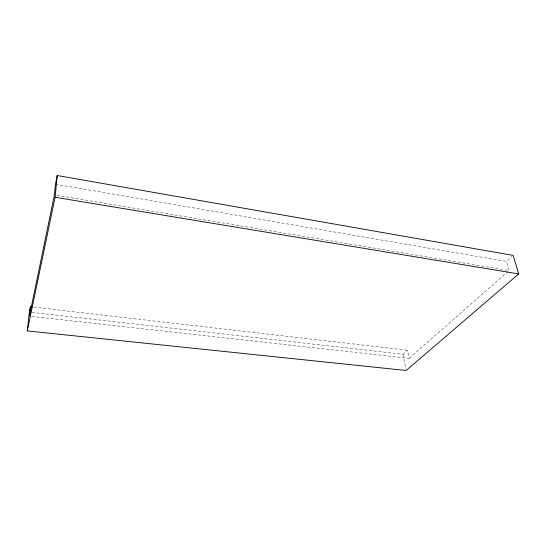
<?xml version="1.0" encoding="UTF-8"?>
<svg xmlns="http://www.w3.org/2000/svg" width="546" height="546" viewBox="0 0 546 546"><rect width="100%" height="100%" fill="white"/><g stroke="black" fill="none" stroke-linecap="round" stroke-linejoin="round"><path stroke-width="0.41" stroke-dasharray="2.73 2.05" d="M31.9 312.38L403.05 354.258L407.548 350.218L409.125 358.326L31.115 316.359M55.446 184.234L506.415 261.432L511.916 256.497M409.125 358.326L507.807 271.69M33.838 307.152L407.548 350.218M56.921 195.352L509.09 270.563L506.415 261.432M403.05 354.258L405.821 368.857"/><path stroke-width="0.82" d="M27.3 330.917L55.112 197.277L57.228 175.519L513.138 255.398L518.7 273.921L406.128 370.481L27.3 330.917L29.354 312.094L30.446 306.763L32.139 306.961M30.446 306.763L29.423 316.168L54.402 194.936L55.446 184.234L57.228 175.519M55.112 197.277L518.7 273.921"/></g></svg>
